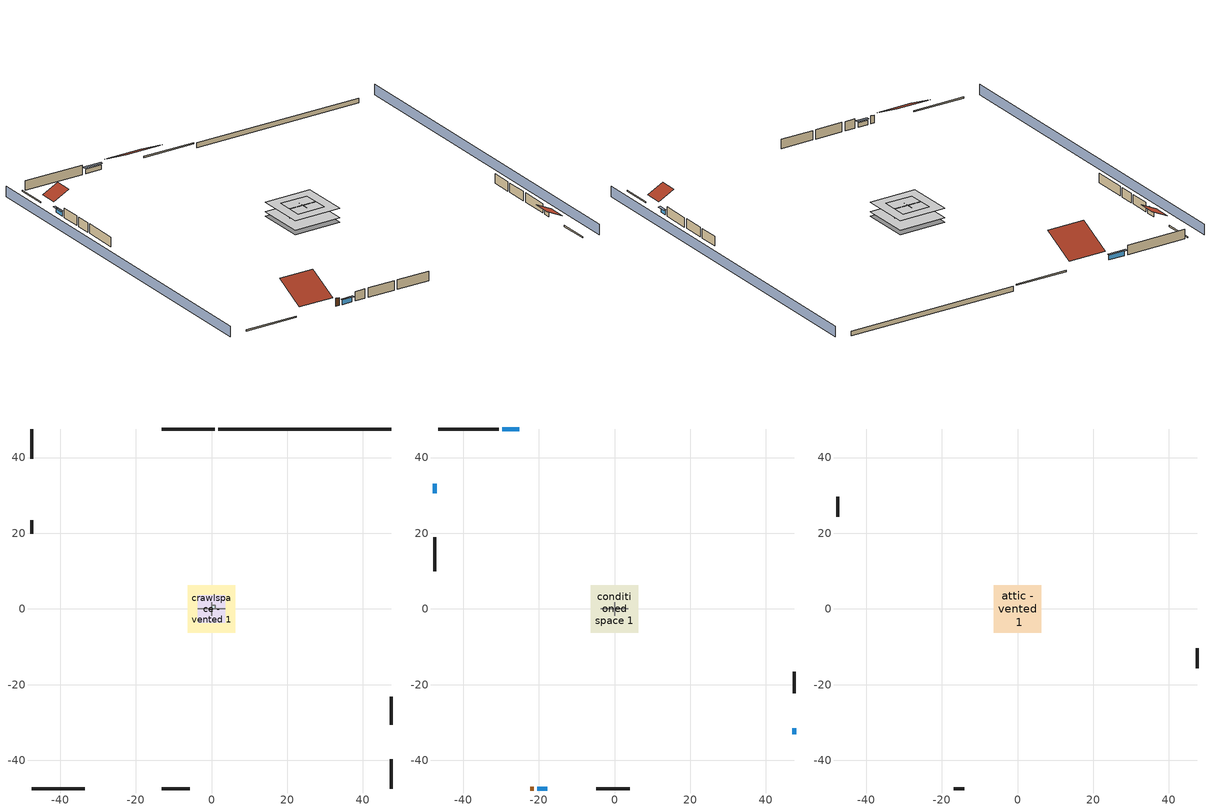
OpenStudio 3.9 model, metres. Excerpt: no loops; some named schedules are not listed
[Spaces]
garage 1
 floor foundation (Slab1 construction): -3.66,-3.66 -3.66,3.66 3.66,3.66 3.66,-3.66 z0
 wall outside (Wall1 construction): 47.55,-30.54 47.55,-23.22 z0.3:2.74
 wall outside (Wall2 construction): -13.11,-47.55 -5.8,-47.55 z0.3:2.74
 wall outside (Wall12 construction): -47.55,23.48 -47.55,19.82 z0.3:2.74
 wall to conditioned space 1 (Wall5 construction Reversed): 3.66,0 -3.66,0 z0.3:2.74
 wall to conditioned space 1 (Wall6 construction Reversed): 0,1.83 0,-1.83 z0.3:2.74
crawlspace - vented 1
 floor foundation (Slab2 construction): -6.28,-6.28 -6.28,6.28 6.28,6.28 6.28,-6.28 z-0.91
 wall outside (RimJoist1 construction): 0.9,47.55 -13.15,47.55 z0.3:0.61
 wall outside (RimJoist2 construction): 47.55,-47.55 47.55,-39.74 z0.3:0.61
 wall outside (RimJoist3 construction): -47.55,-47.55 -33.5,-47.55 z0.3:0.61
 wall outside (RimJoist4 construction): -47.55,47.55 -47.55,39.74 z0.3:0.61
 wall foundation (FoundationWall1 construction): 47.55,47.55 1.83,47.55 z-0.91:0.3
air source heat pump airloop ret air space
 floor adiabatic (AdiabaticConst): 0,0 0,1 1,1 1,0 z0
 wall adiabatic (AdiabaticConst): 0,1 0,0 1,0 1,1 0,1 z0:1
 ceiling adiabatic (AdiabaticConst): 1,0 1,1 0,1 0,0 z1
conditioned space 1
 floor to crawlspace - vented 1 (Floor2 construction): -6.28,-6.28 -6.28,6.28 6.28,6.28 6.28,-6.28 z0.3
 wall outside (Wall3 construction): -30.58,47.55 -46.62,47.55 z0.3:2.74
 wall outside (Wall4 construction): 47.55,-22.3 47.55,-16.61 z0.3:2.74
 wall outside (Wall7 construction): -4.87,-47.55 3.97,-47.55 z0.3:2.74
 wall outside (Wall8 construction): -47.55,18.89 -47.55,9.98 z0.3:2.74
 wall outside (AdiabaticWallConstruction): -25.17,47.55 -29.65,47.55 / -20.41,-47.55 -17.72,-47.55 z0.3:1.49; 47.55,-33.15 47.55,-31.47 z0.3:1.43; -47.55,33.15 -47.55,30.59 z0.3:1.46
 wall outside (AdiabaticWallConstruction 1): -22.25,-47.55 -21.33,-47.55 z0.3:2.34
 window (WindowConstruction): -25.17,47.55 -29.65,47.55 z0.3:1.49
 window (WindowConstruction 1): 47.55,-33.15 47.55,-31.47 z0.3:1.43
 window (WindowConstruction 2): -20.4,-47.55 -17.72,-47.55 z0.3:1.49
 window (WindowConstruction 3): -47.55,33.15 -47.55,30.59 z0.3:1.46
 door (Door): -22.25,-47.55 -21.33,-47.55 z0.3:2.34
attic - vented 1
 floor to garage 1 (Floor1 construction): -3.66,-3.66 -3.66,3.66 3.66,3.66 3.66,-3.66 z2.74
 floor to conditioned space 1 (Floor3 construction Reversed): -6.28,-6.28 -6.28,6.28 6.28,6.28 6.28,-6.28 z2.74
 wall outside (Wall9 construction): 47.55,-15.68 47.55,-10.42 z0.3:2.74
 wall outside (Wall10 construction): -47.55,29.66 -47.55,24.41 z0.3:2.74
 wall outside (Wall11 construction): -16.79,-47.55 -14.04,-47.55 z0.3:2.74
 roof outside (Roof1 construction): -24.24,47.55,2.74 -24.24,38.46,7.29 -14.08,38.46,7.29 -14.08,47.55,2.74
 roof outside (Roof2 construction): 47.55,-34.08,2.74 43.31,-34.08,4.86 43.31,-38.82,4.86 47.55,-38.82,2.74
 roof outside (Roof3 construction): -47.55,34.08,2.74 -43.31,34.08,4.86 -43.31,38.82,4.86 -47.55,38.82,2.74
 roof outside (Roof4 construction): -23.18,-47.55,2.74 -23.18,-39.15,6.94 -32.57,-39.15,6.94 -32.57,-47.55,2.74
shading: -52.12,47.55 -52.12,-47.55 / 52.12,-47.55 52.12,47.55 z0:2.74; -29.96,47.55 -24.86,47.55 -24.86,48.16 -29.96,48.16 z1.8; 47.55,-31.16 47.55,-33.45 48.16,-33.45 48.16,-31.16 z1.74; -17.41,-47.55 -20.71,-47.55 -20.71,-48.16 -17.41,-48.16 z1.8; -47.55,30.29 -47.55,33.45 -48.16,33.45 -48.16,30.29 z1.77
[Site]
Portland Intl Arpt_OR: Latitude {deg}=45.59; Longitude {deg}=-122.6; Time Zone {hr}=-8; Elevation {m}=33; Terrain=Suburbs; Keep Site Location Information=Yes
[Site:GroundTemperature:Shallow]
10.2558, 8.96328, 8.85977, 9.47314, 11.9355, 14.3863, 16.5111, 17.8571, 17.9714, 16.8767, 14.8061, 12.4304
[Site:WaterMainsTemperature]
Calculation Method=Schedule; Temperature Schedule=mains temperature schedule
[Building]
Building 1
[Material] Roughness=Rough
Name | Thickness {m} | Conductivity {W/m-K} | Density {kg/m3} | Specific Heat {J/kg-K} | Thermal Absorptance | Solar Absorptance | Visible Absorptance
slate or tile shingles | 0.01905 | 0.840978 | 1899.972 | 799.717 | 0.9 | 0.75 | 0.75
roof rigid ins | 0.00329814 | 0.029427 | 32.04 | 1214.23 | 0.9 | 0.7 | 0.7
osb sheathing 0.5 in. | 0.0127 | 0.115458 | 512.64 | 1214.23 | 0.9 | 0.6 | 0.6
wood siding | 0.0254 | 0.102417 | 544.68 | 1172.36 | 0.9 | 0.85 | 0.85
osb sheathing 0.5 in. 1 | 0.0127 | 0.115458 | 512.64 | 1214.23 | 0.9 | 0.7 | 0.7
wall stud and cavity | 0.1397 | 0.727959 | 139.0536 | 1170.24 | 0.9 | 0.6 | 0.6
wall stud and cavity 1 | 0.1397 | 0.0951301 | 139.0536 | 1170.24 | 0.9 | 0.7 | 0.7
gypsum board | 0.0127 | 0.160291 | 801 | 837.4 | 0.9 | 0.6 | 0.6
osb sheathing 0.5 in. 2; osb sheathing 0.5 in. 3 | 0.0127 | 0.115458 | 512.64 | 1214.23
wall stud and cavity 2 | 0.1397 | 0.0856282 | 139.0536 | 1170.24 | 0.9 | 0.7 | 0.7
rim joist stud and cavity | 0.0508 | 0.178688 | 50.32683 | 1063.81 | 0.9 | 0.6 | 0.6
ceiling stud and cavity | 0.1397 | 1.39189 | 65.682 | 1177.47 | 0.9 | 0.7 | 0.7
floor stud and cavity | 0.1397 | 0.923637 | 92.3553 | 1139.71 | 0.9 | 0.7 | 0.7
osb sheathing 0.75 in. | 0.01905 | 0.115458 | 512.64 | 1214.23 | 0.9 | 0.7 | 0.7
floor covering | 0.0127 | 0.0433444 | 54.468 | 1339.84 | 0.9 | 0.6 | 0.6
ceiling loosefill ins | 0.254 | 0.0480833 | 16.02 | 1046.75 | 0.9 | 0.7 | 0.7
ceiling stud and cavity 1 | 0.1397 | 0.104117 | 65.682 | 1177.47 | 0.9 | 0.7 | 0.7
concrete 4.0 in. | 0.1016 | 1.803125 | 2242.8 | 837.4 | 0.9 | 0.7 | 0.7
concrete 8.0 in. | 0.2032 | 1.803125 | 2242.8 | 837.4 | 0.9 | 0.7 | 0.7
soil 0.5 in. | 0.0127 | 1.3848 | 1842.3 | 418.7 | 0.9 | 0.7 | 0.7
wood siding 1; wood siding 2 | 0.0254 | 0.102417 | 544.68 | 1172.36
wall rigid ins | 0.512978 | 0.029427 | 32.04 | 1214.23 | 0.9 | 0.7 | 0.7
wall stud and cavity 3 | 0.0889 | 0.380278 | 52.3479 | 1209.89 | 0.9 | 0.7 | 0.7
door material | 0.04445 | 0.0612267 | 512.64 | 1214.23 | 0.9 | 0.7 | 0.7
wall stud and cavity 4 | 0.0889 | 0.391764 | 83.0341 | 1211.67 | 0.9 | 0.7 | 0.7
furniture material conditioned space 1; furniture material garage 1 | 0.1524 | 0.115458 | 640.8 | 1214.23 | 0.9 | 0.6 | 0.6
[Construction]
Roof1 construction; Roof2 construction; Roof3 construction; Roof4 construction: slate or tile shingles, roof rigid ins, osb sheathing 0.5 in.
Wall1 construction; Wall2 construction: wood siding, osb sheathing 0.5 in. 1, wall stud and cavity
Wall3 construction; Wall4 construction: wood siding, osb sheathing 0.5 in. 1, wall stud and cavity 1, gypsum board
Wall5 construction Reversed: gypsum board, wall stud and cavity 2, osb sheathing 0.5 in. 2
Wall6 construction Reversed: gypsum board, wall stud and cavity 2, osb sheathing 0.5 in. 3
Wall7 construction; Wall8 construction: wood siding, osb sheathing 0.5 in. 2, wall stud and cavity 1, gypsum board
Wall9 construction; Wall10 construction; Wall11 construction; Wall12 construction: wood siding, osb sheathing 0.5 in. 2, wall stud and cavity
RimJoist1 construction; RimJoist2 construction; RimJoist3 construction; RimJoist4 construction: wood siding, rim joist stud and cavity
Floor1 construction: ceiling stud and cavity
Floor2 construction: floor stud and cavity, osb sheathing 0.75 in., floor covering
Floor3 construction Reversed: gypsum board, ceiling stud and cavity 1, ceiling loosefill ins
Slab1 construction: concrete 4.0 in.
FoundationWall1 construction: concrete 8.0 in.
Slab2 construction: soil 0.5 in.
WindowConstruction; WindowConstruction 1; WindowConstruction 2; WindowConstruction 3: WindowMaterial
AdiabaticWallConstruction: wood siding 1, wall rigid ins, wall stud and cavity 3, gypsum board
Door: door material
AdiabaticWallConstruction 1: wood siding 2, wall rigid ins, wall stud and cavity 3, gypsum board
PartitionWallConstruction: gypsum board, wall stud and cavity 4, gypsum board
furniture construction conditioned space 1: furniture material conditioned space 1
furniture construction garage 1: furniture material garage 1
AdiabaticConst: Adiabatic
[WindowMaterial:SimpleGlazingSystem]
WindowMaterial: U-Factor {W/m2-K}=4.31528; Solar Heat Gain Coefficient=0.67
[Material:NoMass]
Adiabatic: Roughness=Rough; Thermal Resistance {m2-K/W}=176.1
[ThermalZone] Multiplier=1; Use Ideal Air Loads=No
Name | Volume {m3} | Thermostat
conditioned space | 384.656 | conditioned space temperature setpoint
attic - vented | 228.873
garage | 130.484
crawlspace - vented | 192.328
air source heat pump airloop ret air zone | 1
[Sizing:Zone] Zone Cooling Design Supply Air Temperature Input Method=SupplyAirTemperature; Zone Cooling Design Supply Air Temperature {C}=14; Zone Cooling Design Supply Air Temperature Difference {deltaC}=11.11; Zone Heating Design Supply Air Temperature Input Method=SupplyAirTemperature; Zone Heating Design Supply Air Temperature {C}=40; Zone Heating Design Supply Air Temperature Difference {deltaC}=11.11; Zone Cooling Design Supply Air Humidity Ratio {kg-H2O/kg-air}=0.0085; Zone Heating Design Supply Air Humidity Ratio {kg-H2O/kg-air}=0.008; Cooling Design Air Flow Method=DesignDay; Heating Design Air Flow Method=DesignDay; Account for Dedicated Outdoor Air System=No; Dedicated Outdoor Air System Control Strategy=NeutralSupplyAir; Dedicated Outdoor Air Low Setpoint Temperature for Design {C}=autosize; Dedicated Outdoor Air High Setpoint Temperature for Design {C}=autosize; Zone Load Sizing Method=Sensible Load Only No Latent Load; Zone Latent Cooling Design Supply Air Humidity Ratio Input Method=HumidityRatioDifference; Zone Cooling Design Supply Air Humidity Ratio Difference {kgWater/kgDryAir}=0.005; Zone Latent Heating Design Supply Air Humidity Ratio Input Method=HumidityRatioDifference; Zone Humidification Design Supply Air Humidity Ratio Difference {kgWater/kgDryAir}=0.005; Sizing Option=Coincident
attic - vented; garage; crawlspace - vented; air source heat pump airloop ret air zone
[Space]
Name | Thermal Zone | Volume {m3}
conditioned space 1 | conditioned space | 384.656
attic - vented 1 | attic - vented | 228.873
garage 1 | garage | 130.484
crawlspace - vented 1 | crawlspace - vented | 192.328
air source heat pump airloop ret air space | air source heat pump airloop ret air zone
[ThermostatSetpoint:DualSetpoint]
conditioned space temperature setpoint: Heating Setpoint Temperature Schedule=heating setpoint; Cooling Setpoint Temperature Schedule=cooling setpoint; Temperature Difference Between Cutout And Setpoint {deltaC}=0
[Foundation:Kiva] Wall Depth Below Slab {m}=0.2032
Name | Initial Indoor Air Temperature {C} | Wall Height Above Grade {m}
Foundation Kiva 1 | 13.4258 | 0.1016
Foundation Kiva 2 | 8.55547 | 0.3048
[Foundation:Kiva:Settings]
Soil Conductivity {W/m-K}=1.3848; Soil Density {kg/m3}=1842.3; Soil Specific Heat {J/kg-K}=418.7; Ground Solar Absorptivity=0.9; Ground Thermal Absorptivity=0.9; Ground Surface Roughness {m}=0.03; Far-Field Width {m}=40; Deep-Ground Boundary Condition=ZeroFlux; Deep-Ground Depth {m}=40; Minimum Cell Dimension {m}=0.2; Maximum Cell Growth Coefficient=3; Simulation Timestep=Timestep
[SurfaceProperty:ExposedFoundationPerimeter] Exposed Perimeter Calculation Method=TotalExposedPerimeter
Name | Total Exposed Perimeter {m}
Slab1 | 18.288
Slab2 | 45.72
[SurfaceProperty:IncidentSolarMultiplier] Incident Solar Multiplier=1; Incident Solar Multiplier Schedule=trans schedule winter=0.85 summer=0.7
Window1; Window2; Window3; Window4
[InternalMass:Definition] Design Level Calculation Method=SurfaceArea
Name | Construction | Surface Area {m2}
partition wall mass | PartitionWallConstruction | 157.749
furniture mass conditioned space 1 | furniture construction conditioned space 1 | 63.09974
furniture mass garage 1 | furniture construction garage 1 | 5.35122
[InternalMass] Multiplier=1
Name | Internal Mass Definition | Space or SpaceType
partition wall mass | partition wall mass | conditioned space 1
furniture mass conditioned space 1 | furniture mass conditioned space 1 | conditioned space 1
furniture mass garage 1 | furniture mass garage 1 | garage 1
[EnergyManagementSystem:Sensor]
Name | Output Variable or Output Meter Index Key | Output Variable or Output Meter
water_heater_amb_temp | garage | Zone Mean Air Temperature
water_heater_amb_rh | garage | Zone Air Relative Humidity
water_heater_T_set | water heater setpoint | Schedule Value
out_pb_s |  | Site Outdoor Air Barometric Pressure
out_wt_s |  | Site Outdoor Air Humidity Ratio
site_vw_s |  | Site Wind Speed
cool_season | cooling season schedule | Schedule Value
air_source_heat_pump_airloop_AH_MFR_s | Node 7 | System Node Mass Flow Rate
air_source_heat_pump_airloop_AH_VFR_s | Node 7 | System Node Current Density Volume Flow Rate
air_source_heat_pump_airloop_AH_Tout_s | Node 7 | System Node Temperature
air_source_heat_pump_airloop_AH_Wout_s | Node 7 | System Node Humidity Ratio
air_source_heat_pump_airloop_RA_T_s | Node 10 | System Node Temperature
air_source_heat_pump_airloop_Ra_W_s | Node 10 | System Node Humidity Ratio
air_source_heat_pump_airloop_0_DZ_T_s | crawlspace - vented | Zone Air Temperature
air_source_heat_pump_airloop_0_DZ_W_s | crawlspace - vented | Zone Mean Air Humidity Ratio
natural_vent_s | natural vent schedule | Schedule Value
htg_sp_s | heating setpoint | Schedule Value
clg_sp_s | cooling setpoint | Schedule Value
mech_vent_range_fan_0_sch_s | mech vent range fan 0 schedule | Schedule Value
mech_vent_bath_fan_0_sch_s | mech vent bath fan 0 schedule | Schedule Value
clothes_dryer_exhaust_0_sch_s | clothes_dryer | Schedule Value
htg_load_cond |  | Heating:EnergyTransfer:Zone:CONDITIONED SPACE
clg_load_cond |  | Cooling:EnergyTransfer:Zone:CONDITIONED SPACE
htg_load_duct |  | Heating:EnergyTransfer:Zone:AIR SOURCE HEAT PUMP AIRLOOP RET AIR ZONE
clg_load_duct |  | Cooling:EnergyTransfer:Zone:AIR SOURCE HEAT PUMP AIRLOOP RET AIR ZONE
s_conv | Floor2 | Surface Inside Face Convection Heat Gain Energy
s_ig | Floor2 | Surface Inside Face Internal Gains Radiation Heat Gain Energy
s_sol | Floor2 | Surface Inside Face Solar Radiation Heat Gain Energy
s_lgt | Floor2 | Surface Inside Face Lights Radiation Heat Gain Energy
s_surf | Floor2 | Surface Inside Face Net Surface Thermal Radiation Heat Gain Energy
s_conv_1 | Floor3 | Surface Inside Face Convection Heat Gain Energy
s_ig_1 | Floor3 | Surface Inside Face Internal Gains Radiation Heat Gain Energy
s_sol_1 | Floor3 | Surface Inside Face Solar Radiation Heat Gain Energy
s_lgt_1 | Floor3 | Surface Inside Face Lights Radiation Heat Gain Energy
s_surf_1 | Floor3 | Surface Inside Face Net Surface Thermal Radiation Heat Gain Energy
ss_sol | Door1 | Surface Inside Face Solar Radiation Heat Gain Energy
ss_lgt | Door1 | Surface Inside Face Lights Radiation Heat Gain Energy
ss_conv | Door1 | Surface Inside Face Convection Heat Gain Energy
ss_ig | Door1 | Surface Inside Face Internal Gains Radiation Heat Gain Energy
ss_surf | Door1 | Surface Inside Face Net Surface Thermal Radiation Heat Gain Energy
ss_conv_1 | Window1 | Surface Inside Face Convection Heat Gain Energy
ss_ig_1 | Window1 | Surface Inside Face Internal Gains Radiation Heat Gain Energy
ss_surf_1 | Window1 | Surface Inside Face Net Surface Thermal Radiation Heat Gain Energy
ss_trans_in | Window1 | Surface Window Transmitted Solar Radiation Rate
ss_back_out | Window1 | Surface Window Shortwave from Zone Back Out Window Heat Transfer Rate
ss_trans_out | Window1 | Surface Inside Face Initial Transmitted Diffuse Transmitted Out Window Solar Radiation Rate
ss_conv_2 | Window2 | Surface Inside Face Convection Heat Gain Energy
ss_ig_2 | Window2 | Surface Inside Face Internal Gains Radiation Heat Gain Energy
ss_surf_2 | Window2 | Surface Inside Face Net Surface Thermal Radiation Heat Gain Energy
ss_trans_in_1 | Window2 | Surface Window Transmitted Solar Radiation Rate
ss_back_out_1 | Window2 | Surface Window Shortwave from Zone Back Out Window Heat Transfer Rate
ss_trans_out_1 | Window2 | Surface Inside Face Initial Transmitted Diffuse Transmitted Out Window Solar Radiation Rate
ss_conv_3 | Window3 | Surface Inside Face Convection Heat Gain Energy
ss_ig_3 | Window3 | Surface Inside Face Internal Gains Radiation Heat Gain Energy
ss_surf_3 | Window3 | Surface Inside Face Net Surface Thermal Radiation Heat Gain Energy
[ElectricEquipment:Definition] Design Level Calculation Method=EquipmentLevel
Name | Design Level {W} | Fraction Latent | Fraction Radiant | Fraction Lost
ceiling fan | 16.8892 | 0 | 0.558 | 0
clothes washer | 679.573 | 0.03 | 0.162 | 0.7
clothes dryer | 5267.46 | 0.015 | 0.081 | 0.85
dishwasher | 635.079 | 0.3 | 0.18 | 0.4
fridge | 45.9075 | 0 | 0.6 | 0
freezer | 194.914 | 0 | 0.6 | 0
cooking range | 1534.86 | 0.08 | 0.432 | 0.2
misc tv | 1166.26 | 0 | 0.6 | 0
misc plug loads | 742.579 | 0.021 | 0.558 | 0.049
whole house fan; mech vent house fan | 0 | 0 | 0 | 1
mech vent house fan cfis | 0 | 0 | 0 | 0
mech vent range fan 0 | 30 | 0 | 0 | 1
mech vent bath fan 0 | 15 | 0 | 0 | 1
[ElectricEquipment]
Name | Electric Equipment Definition | Space or SpaceType | Schedule
ceiling fan | ceiling fan | conditioned space 1 | ceiling_fan
clothes washer | clothes washer | conditioned space 1 | clothes_washer
clothes dryer | clothes dryer | conditioned space 1 | clothes_dryer
dishwasher | dishwasher | conditioned space 1 | dishwasher
fridge | fridge | conditioned space 1 | fridge schedule
freezer | freezer | garage 1 | freezer schedule
cooking range | cooking range | conditioned space 1 | cooking_range
misc tv | misc tv | conditioned space 1 | plug_loads_tv
misc plug loads | misc plug loads | conditioned space 1 | plug_loads_other
whole house fan | whole house fan | conditioned space 1 | Always On Discrete
mech vent house fan | mech vent house fan | conditioned space 1 | mech vent house fan schedule
mech vent house fan cfis | mech vent house fan cfis | conditioned space 1 | mech vent house fan cfis schedule
mech vent range fan 0 | mech vent range fan 0 | conditioned space 1 | mech vent range fan 0 schedule
mech vent bath fan 0 | mech vent bath fan 0 | conditioned space 1 | mech vent bath fan 0 schedule
[OtherEquipment:Definition] Design Level Calculation Method=EquipmentLevel
Name | Design Level {W} | Fraction Latent | Fraction Radiant | Fraction Lost
water heater sens; air source heat pump airloop_0 SupSensLkToCond; air source heat pump airloop_0 SupCondToLv; air source heat pump airloop_0 RetCondToRP; air source heat pump airloop_0 RetSensLkToRP; air source heat pump airloop_0 SupCondToDZ; air source heat pump airloop_0 RetCondToDZ; air source heat pump airloop_0 SupSensLkToDZ; mech vent house fan sensible load | 0 | 0 | 0 | 0
water heater lat; air source heat pump airloop_0 SupLatLkToCond; air source heat pump airloop_0 RetLatLkToRP; air source heat pump airloop_0 SupLatLkToDZ; mech vent house fan latent load | 0 | 1 | 0 | 0
water heater energy adjustment1 | 0.01 | 0 | 0 | 1
clothes dryer 2 | 0 | 0.015 | 0.081 | 0.85
cooking range 2 | 0 | 0.08 | 0.432 | 0.2
general water use sensible | -61.6891 | 0 | 0.6 | 0
general water use latent | 62.594 | 1 | 0 | 0
[OtherEquipment]
Name | Other Equipment Definition | Space or SpaceType | Schedule | Fuel Type
water heater sens | water heater sens | garage 1 | Always On Discrete
water heater lat | water heater lat | garage 1 | Always On Discrete
water heater energy adjustment1 | water heater energy adjustment1 | garage 1 | Always On Discrete | Electricity
clothes dryer 1 | clothes dryer 2 | conditioned space 1 | clothes_dryer | Electricity
cooking range 1 | cooking range 2 | conditioned space 1 | cooking_range | Electricity
general water use sensible | general water use sensible | conditioned space 1 | general water use schedule
general water use latent | general water use latent | conditioned space 1 | general water use schedule
air source heat pump airloop_0 SupSensLkToCond | air source heat pump airloop_0 SupSensLkToCond | conditioned space 1 | Always On Discrete
air source heat pump airloop_0 SupLatLkToCond | air source heat pump airloop_0 SupLatLkToCond | conditioned space 1 | Always On Discrete
air source heat pump airloop_0 SupCondToLv | air source heat pump airloop_0 SupCondToLv | conditioned space 1 | Always On Discrete
air source heat pump airloop_0 RetCondToRP | air source heat pump airloop_0 RetCondToRP | air source heat pump airloop ret air space | Always On Discrete
air source heat pump airloop_0 RetSensLkToRP | air source heat pump airloop_0 RetSensLkToRP | air source heat pump airloop ret air space | Always On Discrete
air source heat pump airloop_0 RetLatLkToRP | air source heat pump airloop_0 RetLatLkToRP | air source heat pump airloop ret air space | Always On Discrete
air source heat pump airloop_0 SupCondToDZ | air source heat pump airloop_0 SupCondToDZ | crawlspace - vented 1 | Always On Discrete
air source heat pump airloop_0 RetCondToDZ | air source heat pump airloop_0 RetCondToDZ | crawlspace - vented 1 | Always On Discrete
air source heat pump airloop_0 SupSensLkToDZ | air source heat pump airloop_0 SupSensLkToDZ | crawlspace - vented 1 | Always On Discrete
air source heat pump airloop_0 SupLatLkToDZ | air source heat pump airloop_0 SupLatLkToDZ | crawlspace - vented 1 | Always On Discrete
mech vent house fan sensible load | mech vent house fan sensible load | conditioned space 1 | Always On Discrete
mech vent house fan latent load | mech vent house fan latent load | conditioned space 1 | Always On Discrete
[WaterUse:Equipment:Definition]
Name | Peak Flow Rate {m3/s}
clothes washer | 1.751e-05
dishwasher | 8.83765e-06
[Lights:Definition] Design Level Calculation Method=LightingLevel; Fraction Radiant=0.6; Fraction Visible=0.2; Return Air Fraction=0
Name | Lighting Level {W}
interior lighting | 392.903
garage lighting | 15.7808
[Lights] Fraction Replaceable=1
Name | Lights Definition | Space or SpaceType | Schedule
interior lighting | interior lighting | conditioned space 1 | lighting_interior
garage lighting | garage lighting | garage 1 | lighting_garage
[Exterior:Lights:Definition]
exterior lighting: Design Level {W}=10.6381
[Exterior:Lights]
exterior lighting: Exterior Lights Definition=exterior lighting; Schedule=exterior lighting schedule
[People:Definition]
occupants: Number of People Calculation Method=People; Number of People {people}=3; Fraction Radiant=0.314171; Sensible Heat Fraction=0.56303; Carbon Dioxide Generation Rate {m3/s-W}=0; Enable ASHRAE 55 Comfort Warnings=No; Mean Radiant Temperature Calculation Type=EnclosureAveraged
[People]
occupants: People Definition=occupants; Space or SpaceType=conditioned space 1; Number of People Schedule=occupants; Activity Level Schedule=occupants activity schedule; Multiplier=1
[ZoneMixing] Schedule=Always On Continuous; Design Flow Rate Calculation Method=Flow/Zone; Design Flow Rate {m3/s}=0
Name | Zone or Space | Source Zone or Space
air source heat pump airloop_0 ZoneMixDZToCond mix | conditioned space | crawlspace - vented
air source heat pump airloop_0 ZoneMixCondToDZ mix | crawlspace - vented | conditioned space
whole house fan mix | attic - vented | conditioned space
[SpaceInfiltration:DesignFlowRate] Schedule=Always On Discrete
Name | Space or SpaceType | Design Flow Rate Calculation Method | Design Flow Rate {m3/s} | Air Changes per Hour {1/hr} | Constant Term Coefficient | Temperature Term Coefficient | Velocity Term Coefficient | Velocity Squared Term Coefficient
natural vent flow; whole house fan flow; infil flow | conditioned space 1 | Flow/Space | 0
infil crawlspace - vented 1 | crawlspace - vented 1 | AirChanges/Hour |  | 2.6013 | 1 | 0 | 0 | 0
crawlspace_vented 1 duct leakage imbalance infil flow | crawlspace - vented 1 | Flow/Space | 0
[SpaceInfiltration:EffectiveLeakageArea] Schedule=Always On Discrete
Name | Space or SpaceType | Effective Air Leakage Area {cm2} | Stack Coefficient | Wind Coefficient
infil garage 1 | garage 1 | 407.755 | 0.000129147 | 4.64657e-05
infil attic - vented 1 | attic - vented 1 | 7041.35 | 0.000226005 | 3.83144e-05
